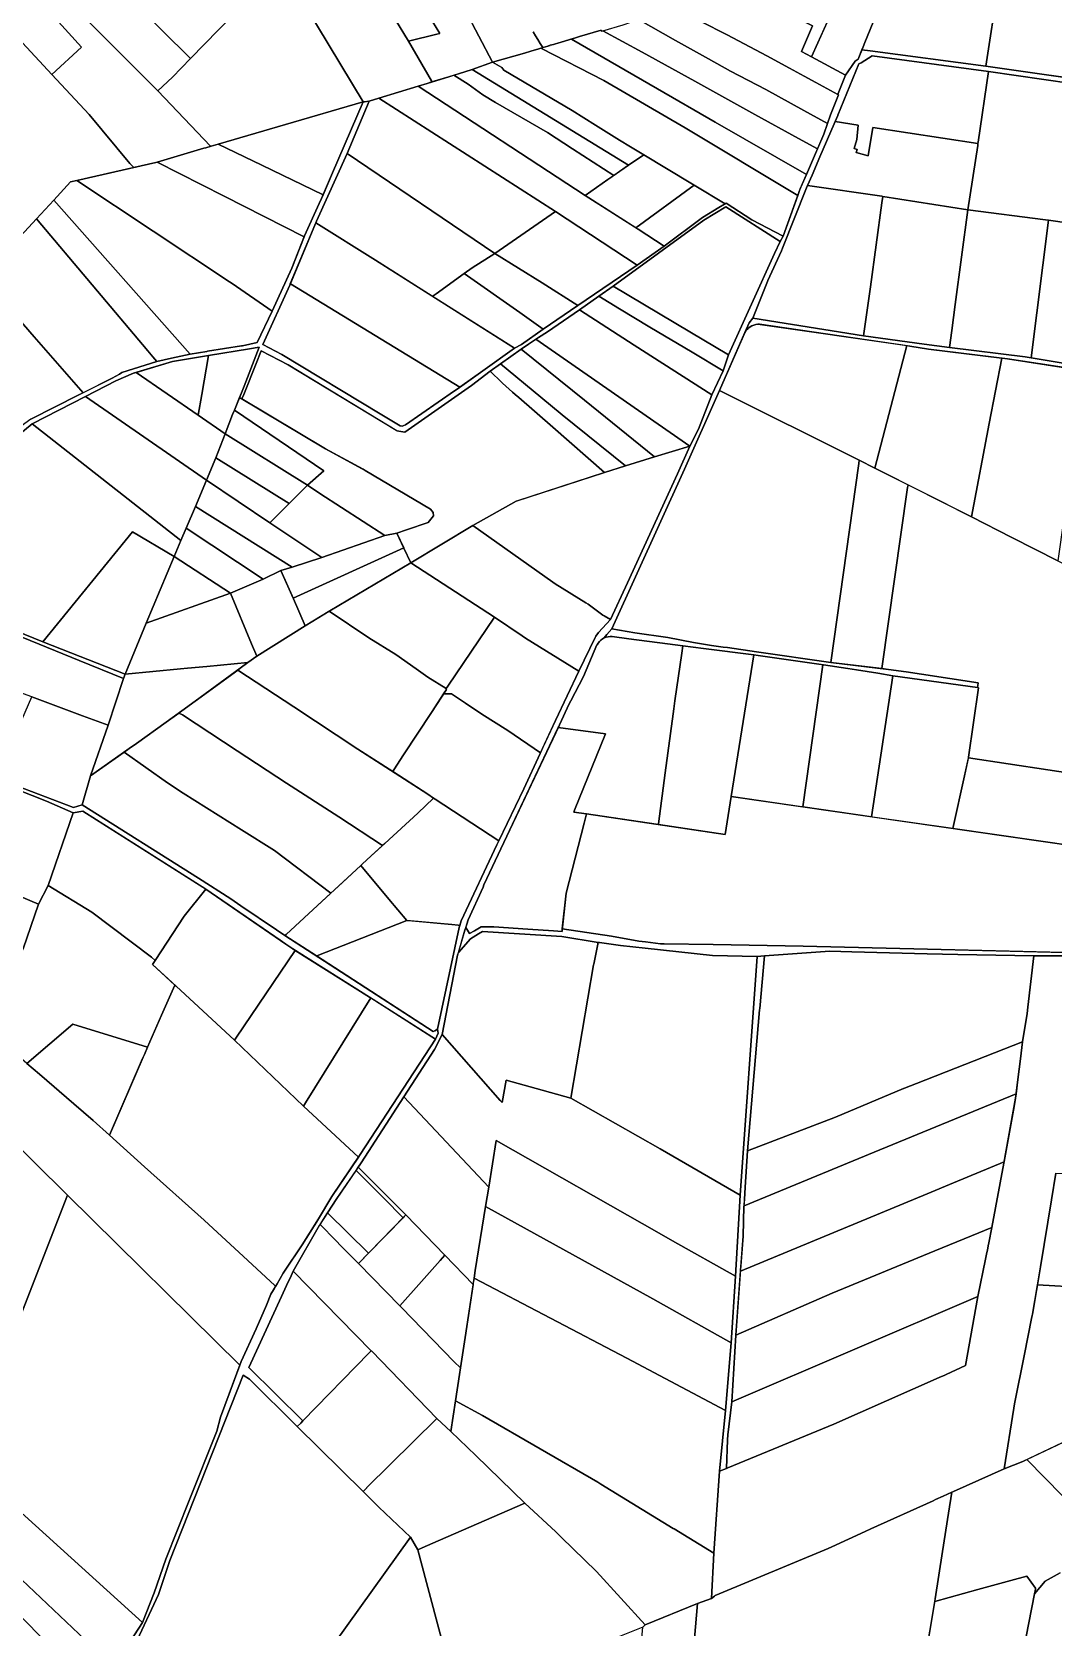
# Model space of a CAD drawing. Header units: metres. Extents: x 3 to 1005126, y 39 to 4383651.
# Drawn here: x 494632 to 495421, y 4368574 to 4369805 of the extents above; entities that cross this region are included whole.
import ezdxf

# ---------------------------------------------------------------- set-up
doc = ezdxf.new("R2010")
doc.units = ezdxf.units.M
doc.header["$MEASUREMENT"] = 0
doc.layers.add('TM_Llucmajor', color=7, linetype='Continuous')

msp = doc.modelspace()

# ---------------------------------------------------------------- linework, layer by layer
at = {"layer": 'TM_Llucmajor', "linetype": 'Continuous', "flags": 128}
for points in [[(495272.6, 4369870.6), (495279.4, 4369885.8), (495336.7, 4369958), (495341.1, 4369963.6), (495342.7, 4369965.6), (495342.8, 4369963.1), (495343.3, 4369952.7), (495344.2, 4369933.5), (495346.3, 4369908.1), (495348.3, 4369882), (495350.6, 4369860.3), (495350.8, 4369858.9), (495302.2, 4369862.3), (495275.6, 4369796.7), (495274.2, 4369793.2), (495270.3, 4369783.7), (495268.2, 4369782.2), (495260.6, 4369771.4), (495234.4, 4369785.6), (495272.6, 4369870.6)], [(494913.7, 4369859), (494924.2, 4369841.7), (494938.9, 4369817.4), (494947.3, 4369803.7), (494944.9, 4369803.1), (494923, 4369797.6), (494903.1, 4369830.9), (494878.8, 4369871.2), (494864.4, 4369896.3), (494881.5, 4369912.8), (494884.8, 4369904.8), (494913.7, 4369859)], [(494707.9, 4369703.4), (494676.5, 4369741), (494647.7, 4369771.9), (494670.5, 4369793.1), (494589.8, 4369882), (494598.1, 4369894.9), (494666.7, 4369822.2), (494729.6, 4369759.3), (494770.2, 4369716.7), (494770.6, 4369716.6), (494766.6, 4369715.4), (494765.1, 4369715), (494729, 4369704.4), (494728, 4369704), (494710.9, 4369700.2), (494707.9, 4369703.4)], [(494689.8, 4369853.7), (494688.1, 4369855.5), (494689.2, 4369857.2), (494712.2, 4369891.8), (494712.6, 4369892.7), (494713.8, 4369891.5), (494730.1, 4369875.4), (494746, 4369859.2), (494756.7, 4369848.7), (494773.1, 4369832.4), (494778.7, 4369826.3), (494779.6, 4369825.5), (494787.2, 4369817.4), (494754.7, 4369784.3), (494687.7, 4369850.6), (494689.8, 4369853.7)], [(494862.9, 4369894.9), (494864.4, 4369896.3), (494878.8, 4369871.2), (494903.1, 4369830.9), (494923, 4369797.6), (494940.8, 4369767.1), (494941.1, 4369766.2), (494937.5, 4369765.1), (494930.6, 4369763), (494900.3, 4369753.6), (494892.8, 4369751.4), (494892.5, 4369751.3), (494889, 4369751), (494888, 4369750.9), (494825.9, 4369854.2), (494862.9, 4369894.9)], [(494580.9, 4369872.3), (494583, 4369870.9), (494589.8, 4369882), (494670.5, 4369793.1), (494647.7, 4369771.9), (494625, 4369796.3), (494624.1, 4369797.3), (494581.1, 4369843.3), (494577.9, 4369846.8), (494577.6, 4369847.1), (494571.5, 4369853.5), (494575.9, 4369861.9), (494577.9, 4369866.2), (494578, 4369866.3), (494580.9, 4369872.3)], [(494571.5, 4369853.5), (494577.6, 4369847.1), (494577.9, 4369846.8), (494581.1, 4369843.3), (494624.1, 4369797.3), (494625, 4369796.3), (494647.7, 4369771.9), (494676.5, 4369741), (494707.9, 4369703.4), (494710.9, 4369700.2), (494666.9, 4369690.2), (494662.1, 4369689.1), (494649.1, 4369675.1), (494635.7, 4369660.6), (494623.4, 4369647.3), (494571.4, 4369705), (494569.1, 4369707.5), (494555.5, 4369722.1), (494523.1, 4369755.6), (494522.9, 4369755.9), (494524.2, 4369758.6), (494567.6, 4369846.7), (494571.5, 4369853.5)], [(494740.9, 4369769.9), (494754.7, 4369784.3), (494787.2, 4369817.4), (494787.4, 4369817.2), (494789.1, 4369819), (494825.9, 4369854.2), (494888, 4369750.9), (494828, 4369733.5), (494776, 4369718.2), (494770.6, 4369716.6), (494770.2, 4369716.7), (494729.6, 4369759.3), (494740.9, 4369769.9)], [(495267.6, 4369860), (495267.8, 4369860), (495234.4, 4369785.6), (495226.6, 4369789.8), (495235.1, 4369809.4), (495179.2, 4369837.5), (495180.6, 4369838), (495190.1, 4369841.5), (495190, 4369841.6), (495217.3, 4369850.5), (495247.4, 4369859.6), (495247.7, 4369859.6), (495252.2, 4369859.7), (495267.6, 4369860)], [(495279.6, 4369790.3), (495273.3, 4369791.1), (495274.2, 4369793.2), (495275.6, 4369796.7), (495302.2, 4369862.3), (495362.1, 4369858.1), (495380.5, 4369857.2), (495380.5, 4369856.8), (495378.5, 4369840.5), (495369, 4369778.5), (495279.6, 4369790.3)], [(495429, 4369769.9), (495415.9, 4369771.8), (495369, 4369778.5), (495378.5, 4369840.5), (495380.5, 4369857.2), (495381.1, 4369857.1), (495438.3, 4369854.1), (495437.2, 4369826.3), (495434.3, 4369806.4), (495434.2, 4369806), (495432.3, 4369793.3), (495430.3, 4369779.4), (495429, 4369769.9)], [(494740.9, 4369769.9), (494729.6, 4369759.3), (494666.7, 4369822.2), (494687.7, 4369850.6), (494754.7, 4369784.3), (494740.9, 4369769.9)], [(495130.4, 4369824), (495153.7, 4369829.7), (495167.3, 4369833.9), (495179.2, 4369837.5), (495235.1, 4369809.4), (495226.6, 4369789.8), (495234.4, 4369785.6), (495260.6, 4369771.4), (495254.9, 4369757.2), (495254.7, 4369756.5), (495199.8, 4369786.3), (495169.3, 4369802.5), (495128.5, 4369823.1), (495130.4, 4369824)], [(495199.8, 4369786.3), (495255.2, 4369756.2), (495249, 4369740.9), (495246.6, 4369734.1), (495228.5, 4369744.1), (495199.1, 4369760.3), (495171.9, 4369774.6), (495154.9, 4369784.1), (495129.4, 4369798.3), (495100.8, 4369814.3), (495109.6, 4369817.2), (495121.6, 4369820.1), (495128.5, 4369823.1), (495169.3, 4369802.5), (495199.8, 4369786.3)], [(495230.5, 4369694.9), (495230.4, 4369694.7), (495160, 4369735.2), (495115.5, 4369760.8), (495048.9, 4369799.2), (495055.1, 4369801.3), (495072, 4369806.2), (495071.9, 4369805.3), (495073.2, 4369805.7), (495103.5, 4369789.1), (495144.2, 4369766.8), (495190.6, 4369741.2), (495224.4, 4369722.6), (495238.9, 4369714.6), (495232.9, 4369700.2), (495230.5, 4369694.9)], [(495088.9, 4369810.4), (495100.8, 4369814.3), (495129.4, 4369798.3), (495154.9, 4369784.1), (495171.9, 4369774.6), (495199.1, 4369760.3), (495228.5, 4369744.1), (495246.6, 4369734.1), (495243.8, 4369725.9), (495238.9, 4369714.6), (495224.4, 4369722.6), (495190.6, 4369741.2), (495144.2, 4369766.8), (495103.5, 4369789.1), (495073.2, 4369805.7), (495088.9, 4369810.4)], [(495223.7, 4369678.5), (495212.5, 4369647.2), (495188.3, 4369659.9), (495168.5, 4369672.6), (495167.7, 4369672.1), (495143.7, 4369686.6), (495141.1, 4369688.2), (495104.9, 4369710.1), (495094.5, 4369716.1), (495086, 4369721.4), (495067.5, 4369732.9), (495049.4, 4369744.2), (494996.8, 4369775.2), (494995.2, 4369777.4), (494988.1, 4369781.6), (495012.7, 4369788.5), (495017.5, 4369789.9), (495023.8, 4369791.8), (495024.6, 4369792.1), (495025.4, 4369792.3), (495025.8, 4369792.1), (495073.9, 4369767.3), (495136.9, 4369730.8), (495223.7, 4369678.5)], [(495048.9, 4369799.2), (495115.5, 4369760.8), (495160, 4369735.2), (495230.4, 4369694.7), (495226.1, 4369685), (495225.5, 4369683.7), (495225.4, 4369683.2), (495223.7, 4369678.5), (495136.9, 4369730.8), (495073.9, 4369767.3), (495025.8, 4369792.1), (495025.4, 4369792.3), (495026.1, 4369792.5), (495026.9, 4369792.8), (495028.9, 4369793.4), (495030.7, 4369793.9), (495032.4, 4369794.4), (495032.6, 4369794.5), (495035.2, 4369795.2), (495036.6, 4369795.7), (495038.5, 4369796.2), (495041, 4369797), (495043.5, 4369797.7), (495047.8, 4369799), (495052.1, 4369800.3), (495048.9, 4369799.2)], [(495104.9, 4369710.1), (495093.1, 4369701.9), (494972.2, 4369775.8), (494988.1, 4369781.6), (494995.2, 4369777.4), (494996.8, 4369775.2), (495049.4, 4369744.2), (495067.5, 4369732.9), (495086, 4369721.4), (495094.5, 4369716.1), (495104.9, 4369710.1)], [(495281.6, 4369731.1), (495278, 4369709.1), (495268.8, 4369711.7), (495269.5, 4369714.1), (495267.3, 4369714.8), (495269.4, 4369721.9), (495270.5, 4369732.8), (495252.7, 4369735.7), (495254.7, 4369740.3), (495254.8, 4369740.6), (495271, 4369780.1), (495272.6, 4369781), (495281.1, 4369786.4), (495371, 4369774.3), (495363.1, 4369719.7), (495362.9, 4369718.8), (495281.6, 4369731.1)], [(494954.2, 4369770.2), (494958.1, 4369771.4), (494969.1, 4369764.4), (494980.4, 4369756.3), (494990.2, 4369750.3), (495030.5, 4369727.1), (495049.9, 4369714.5), (495081.6, 4369694), (495077.1, 4369690.9), (495059.6, 4369678.7), (494930.6, 4369763), (494937.5, 4369765.1), (494954.2, 4369770.2)], [(495081.6, 4369694), (495049.9, 4369714.5), (495030.5, 4369727.1), (494990.2, 4369750.3), (494980.4, 4369756.3), (494969.1, 4369764.4), (494958.1, 4369771.4), (494961.8, 4369772.6), (494972.2, 4369775.8), (495093.1, 4369701.9), (495081.6, 4369694)], [(495477.9, 4369758.9), (495479.3, 4369758.6), (495464.9, 4369652.6), (495463.4, 4369652.8), (495417.5, 4369659.5), (495415.1, 4369659.8), (495355.2, 4369667.4), (495362.7, 4369717.3), (495363.1, 4369719.7), (495371, 4369774.3), (495477.9, 4369758.9)], [(495036.7, 4369666.3), (494900.3, 4369753.6), (494930.6, 4369763), (495059.6, 4369678.7), (495100.4, 4369652.5), (495120.5, 4369639.6), (495099.8, 4369624.7), (495036.7, 4369666.3)], [(494809.9, 4369701.9), (494776, 4369718.2), (494828, 4369733.5), (494888, 4369750.9), (494864.5, 4369696.1), (494857.2, 4369679.2), (494809.9, 4369701.9)], [(494989.9, 4369633.8), (494875.8, 4369711.1), (494892.8, 4369751.4), (494900.3, 4369753.6), (495036.7, 4369666.3), (494989.9, 4369633.8)], [(495362.9, 4369718.8), (495362.7, 4369717.3), (495355.2, 4369667.4), (495289.5, 4369677.8), (495288.6, 4369678), (495231.3, 4369686.3), (495234.8, 4369694.3), (495240.9, 4369708.4), (495251.9, 4369733.8), (495252.7, 4369735.7), (495270.5, 4369732.8), (495269.4, 4369721.9), (495267.3, 4369714.8), (495269.5, 4369714.1), (495268.8, 4369711.7), (495278, 4369709.1), (495281.6, 4369731.1), (495362.9, 4369718.8)], [(494842.9, 4369647.5), (494842.6, 4369646.7), (494780.7, 4369678.1), (494729, 4369704.4), (494765.1, 4369715), (494766.6, 4369715.4), (494770.6, 4369716.6), (494776, 4369718.2), (494809.9, 4369701.9), (494857.2, 4369679.2), (494856, 4369676.2), (494854.2, 4369672.4), (494842.9, 4369647.5)], [(494897.5, 4369628.6), (494851.6, 4369657.6), (494852.1, 4369658.8), (494875.8, 4369711.1), (494989.9, 4369633.8), (494972.2, 4369622.8), (494966.1, 4369618.5), (494944.4, 4369602.8), (494942.1, 4369601.2), (494941.5, 4369600.8), (494897.5, 4369628.6)], [(495143.7, 4369686.6), (495098.6, 4369653.6), (495059.6, 4369678.7), (495077.1, 4369690.9), (495093.1, 4369701.9), (495104.9, 4369710.1), (495141.1, 4369688.2), (495143.7, 4369686.6)], [(494728, 4369704), (494729, 4369704.4), (494780.7, 4369678.1), (494842.6, 4369646.7), (494832.9, 4369622.5), (494817.7, 4369589.4), (494786.8, 4369610.8), (494784.9, 4369612), (494666.9, 4369690.2), (494728, 4369704)], [(494666.9, 4369690.2), (494784.9, 4369612), (494786.8, 4369610.8), (494817.7, 4369589.4), (494806.2, 4369565.2), (494794.9, 4369562.6), (494794.2, 4369562.5), (494767.9, 4369558.4), (494767.4, 4369558.3), (494754.6, 4369556.1), (494649.1, 4369675.1), (494662.1, 4369689.1), (494666.9, 4369690.2)], [(495167.7, 4369672.1), (495162.8, 4369669.2), (495150.3, 4369661.7), (495120.5, 4369639.6), (495100.4, 4369652.5), (495098.6, 4369653.6), (495143.7, 4369686.6), (495167.7, 4369672.1)], [(495274.6, 4369570.2), (495189, 4369584), (495200.4, 4369612.3), (495200.7, 4369613.1), (495211.1, 4369636), (495211.9, 4369638), (495230.5, 4369684.4), (495231.3, 4369686.3), (495288.6, 4369678), (495289.5, 4369677.8), (495288.8, 4369673), (495279.8, 4369608), (495274.6, 4369570.2)], [(494721.7, 4369558.7), (494635.7, 4369660.6), (494649.1, 4369675.1), (494754.6, 4369556.1), (494740, 4369553), (494728.7, 4369550.5), (494725.6, 4369554.2), (494721.7, 4369558.7)], [(495140.4, 4369573.4), (495081.2, 4369608.5), (495151.2, 4369659.6), (495168.1, 4369669.9), (495210.1, 4369643.2), (495205.8, 4369633.8), (495170.3, 4369555.5), (495140.4, 4369573.4)], [(495321.5, 4369563.9), (495274.6, 4369570.2), (495279.8, 4369608), (495288.8, 4369673), (495289.5, 4369677.8), (495355.2, 4369667.4), (495345.4, 4369594.5), (495342.8, 4369574.4), (495341, 4369561.3), (495321.5, 4369563.9)], [(494616.8, 4369643.3), (494623.4, 4369647.3), (494635.7, 4369660.6), (494721.7, 4369558.7), (494725.6, 4369554.2), (494728.7, 4369550.5), (494701.8, 4369541.9), (494699.9, 4369540.8), (494694.3, 4369537.6), (494671.9, 4369526.4), (494633.9, 4369569.6), (494625.7, 4369579), (494584.6, 4369625.8), (494587.3, 4369627.1), (494610.7, 4369639.1), (494616.8, 4369643.3)], [(494980.6, 4369543.4), (494962.7, 4369530.7), (494831.9, 4369610.4), (494831.8, 4369610.4), (494849.4, 4369652.6), (494851.3, 4369657), (494851.6, 4369657.6), (494897.5, 4369628.6), (495005, 4369560.8), (494980.6, 4369543.4)], [(495026.3, 4369611.1), (494989.9, 4369633.8), (495036.7, 4369666.3), (495099.8, 4369624.7), (495053.9, 4369593.8), (495026.3, 4369611.1)], [(495399.5, 4369554.1), (495341, 4369561.3), (495342.8, 4369574.4), (495345.4, 4369594.5), (495355.2, 4369667.4), (495415.1, 4369659.8), (495417.5, 4369659.5), (495404.1, 4369553.4), (495399.5, 4369554.1)], [(495498.4, 4369540), (495485, 4369540.6), (495453.5, 4369545.2), (495404.1, 4369553.4), (495417.5, 4369659.5), (495463.4, 4369652.8), (495508.7, 4369645.9), (495509.4, 4369645.8), (495508.1, 4369633.9), (495506.5, 4369618.5), (495505.5, 4369608.6), (495505.1, 4369605), (495498.4, 4369540)], [(494972.2, 4369622.8), (494989.9, 4369633.8), (495026.3, 4369611.1), (495053.9, 4369593.8), (495027.1, 4369575.4), (495009, 4369588.2), (494966.1, 4369618.5), (494972.2, 4369622.8)], [(494620.1, 4369499), (494536.7, 4369597.1), (494534.8, 4369599.2), (494533.4, 4369600.9), (494537.5, 4369602.9), (494584.6, 4369625.8), (494625.7, 4369579), (494633.9, 4369569.6), (494671.9, 4369526.4), (494668.5, 4369524.8), (494631.5, 4369506), (494623.9, 4369500.5), (494620.1, 4369499)], [(494831.4, 4369609.4), (494831.8, 4369610.4), (494831.9, 4369610.4), (494962.7, 4369530.7), (494960.6, 4369529.1), (494958.7, 4369527.8), (494920.7, 4369501.5), (494918.1, 4369500.7), (494916.7, 4369500.8), (494901.2, 4369510.2), (494825.4, 4369555.8), (494810.5, 4369563.6), (494831.4, 4369609.4)], [(495005, 4369560.8), (494941.5, 4369600.8), (494942.1, 4369601.2), (494944.4, 4369602.8), (494966.1, 4369618.5), (495009, 4369588.2), (495027.1, 4369575.4), (495010.4, 4369563.5), (495005, 4369560.8)], [(495086, 4369591.1), (495070.1, 4369600.9), (495081.2, 4369608.5), (495140.4, 4369573.4), (495170.3, 4369555.5), (495166.1, 4369543.3), (495142.1, 4369557.6), (495109.5, 4369577.1), (495086, 4369591.1)], [(495097.3, 4369563.1), (495055.3, 4369590.4), (495070.1, 4369600.9), (495086, 4369591.1), (495109.5, 4369577.1), (495142.1, 4369557.6), (495166.1, 4369543.3), (495157.3, 4369524.8), (495097.3, 4369563.1)], [(495023.6, 4369568.9), (495030.4, 4369573.3), (495055.3, 4369590.4), (495097.3, 4369563.1), (495157.3, 4369524.8), (495147.1, 4369498.2), (495140.5, 4369485.1), (495021.5, 4369567.6), (495023.6, 4369568.9)], [(495194.7, 4369579.1), (495308.1, 4369562.7), (495283.4, 4369468.2), (495271.1, 4369474.3), (495163.2, 4369528), (495182.9, 4369572.8), (495183.7, 4369574.1), (495184.6, 4369575.3), (495185.8, 4369576.4), (495185.9, 4369576.5), (495187, 4369577.3), (495188.3, 4369578.1), (495189.8, 4369578.6), (495191.3, 4369579), (495192.8, 4369579.2), (495194.3, 4369579.2), (495194.7, 4369579.1)], [(494781.4, 4369494.6), (494760.7, 4369509.1), (494763.6, 4369525), (494768.7, 4369555), (494800.3, 4369560.3), (494807.9, 4369561.5), (494796.1, 4369531.4), (494794.1, 4369526.2), (494788.8, 4369513), (494787.3, 4369509.5), (494781.4, 4369494.6)], [(494913.5, 4369497.4), (494914.2, 4369497), (494920.4, 4369495.9), (494971.7, 4369532), (494986.1, 4369542.9), (494995.1, 4369534.4), (494995.8, 4369533.8), (495003.4, 4369526.9), (495005.6, 4369525), (495008.2, 4369522.7), (495034.6, 4369499.7), (495074.6, 4369464.8), (495006.4, 4369442.7), (495006.2, 4369442.6), (494972.7, 4369423.9), (494924.9, 4369395.2), (494919.6, 4369406.4), (494914.1, 4369418.1), (494921.6, 4369420.5), (494938.2, 4369426.2), (494942.3, 4369431.3), (494942.1, 4369434), (494940, 4369436.4), (494889.6, 4369466.4), (494888.1, 4369467.3), (494858.9, 4369483.2), (494794.4, 4369521.7), (494795.9, 4369525), (494805.4, 4369549), (494809.2, 4369558.6), (494830.3, 4369547.9), (494913.5, 4369497.4)], [(495113, 4369477), (495090.7, 4369469.9), (495041.9, 4369509.4), (495025.2, 4369522.9), (494994.2, 4369548.6), (495010, 4369560.1), (495059, 4369520.6), (495113, 4369477)], [(495140.5, 4369485.1), (495113, 4369477), (495059, 4369520.6), (495010, 4369560.1), (495021.5, 4369567.6), (495140.5, 4369485.1)], [(495357.9, 4369430.5), (495283.4, 4369468.2), (495308.1, 4369562.7), (495310.3, 4369562.3), (495324.7, 4369560), (495381.4, 4369553.1), (495371.7, 4369502.6), (495357.9, 4369430.5)], [(494760.7, 4369509.1), (494712.7, 4369542), (494740.8, 4369550.5), (494768.7, 4369555), (494763.6, 4369525), (494760.7, 4369509.1)], [(494995.1, 4369534.4), (494986.1, 4369542.9), (494994.2, 4369548.6), (495025.2, 4369522.9), (495041.9, 4369509.4), (495090.7, 4369469.9), (495074.6, 4369464.8), (495034.6, 4369499.7), (495008.2, 4369522.7), (495005.6, 4369525), (495003.4, 4369526.9), (494995.8, 4369533.8), (494995.1, 4369534.4)], [(495389.1, 4369414.7), (495357.9, 4369430.5), (495371.7, 4369502.6), (495381.4, 4369553.1), (495383.8, 4369552.8), (495385.7, 4369552.5), (495445.5, 4369543.4), (495433.9, 4369461.9), (495424.6, 4369396.7), (495389.1, 4369414.7)], [(494710.7, 4369541.4), (494712.7, 4369542), (494760.7, 4369509.1), (494781.4, 4369494.6), (494774.2, 4369476.2), (494767.2, 4369458.9), (494673.6, 4369523.4), (494697, 4369535.6), (494710.7, 4369541.4)], [(494747.3, 4369412.4), (494632.4, 4369502.5), (494673.6, 4369523.4), (494767.2, 4369458.9), (494758.6, 4369438.6), (494751.4, 4369421.9), (494747.3, 4369412.4)], [(494938.2, 4369426.2), (494921.6, 4369420.5), (494914.1, 4369418.1), (494904.8, 4369416.3), (494854.7, 4369448.7), (494845, 4369455), (494857.7, 4369466.2), (494788.8, 4369513), (494792.7, 4369522.7), (494858.9, 4369483.2), (494889.6, 4369466.4), (494940, 4369436.4), (494942.1, 4369434), (494942.3, 4369431.3), (494938.2, 4369426.2)], [(495162.2, 4369525.7), (495163.2, 4369528), (495271.1, 4369474.3), (495270.8, 4369471.8), (495249.3, 4369318.3), (495191.8, 4369326.5), (495169.4, 4369329.7), (495166.2, 4369330.1), (495157.1, 4369331.3), (495143.3, 4369333.5), (495123.5, 4369337.6), (495098, 4369341.2), (495080.2, 4369344.3), (495136.4, 4369467.5), (495162.2, 4369525.7)], [(494845, 4369455), (494781.4, 4369494.6), (494787.3, 4369509.5), (494788.8, 4369513), (494857.7, 4369466.2), (494845, 4369455)], [(494632.4, 4369502.5), (494747.3, 4369412.4), (494742, 4369400.1), (494709.9, 4369419.1), (494640.7, 4369334.1), (494584.8, 4369356.8), (494511.5, 4369386.1), (494511.7, 4369386.5), (494523.6, 4369401.2), (494541.2, 4369419.2), (494566.3, 4369444.4), (494601.4, 4369477), (494632.4, 4369502.5)], [(494781.4, 4369494.6), (494845, 4369455), (494830.9, 4369440.9), (494774.2, 4369476.2), (494781.4, 4369494.6)], [(495140.5, 4369485.1), (495130.8, 4369463.8), (495092.2, 4369379.7), (495079.2, 4369351.3), (495074.3, 4369354.1), (495073.1, 4369354.8), (495070.2, 4369357), (495062, 4369363.2), (495060.1, 4369364.3), (495036.5, 4369379), (495034.7, 4369380.2), (494972.7, 4369423.9), (495006.2, 4369442.6), (495074.6, 4369464.8), (495090.7, 4369469.9), (495113, 4369477), (495140.5, 4369485.1)], [(494816.1, 4369426.1), (494767.2, 4369458.9), (494774.2, 4369476.2), (494830.9, 4369440.9), (494816.1, 4369426.1)], [(495249.3, 4369318.3), (495270.8, 4369471.8), (495271.1, 4369474.3), (495283.4, 4369468.2), (495308.9, 4369455.3), (495308.6, 4369453.2), (495288.6, 4369313.5), (495249.3, 4369318.3)], [(494833.2, 4369391.7), (494758.6, 4369438.6), (494767.2, 4369458.9), (494816.1, 4369426.1), (494856.2, 4369399.1), (494833.2, 4369391.7)], [(494856.2, 4369399.1), (494816.1, 4369426.1), (494830.9, 4369440.9), (494845, 4369455), (494854.7, 4369448.7), (494904.8, 4369416.3), (494856.2, 4369399.1)], [(495448.7, 4369239), (495447.6, 4369230.8), (495355.5, 4369244.6), (495355.6, 4369245.1), (495363.4, 4369298.7), (495362.6, 4369298.8), (495362.9, 4369300.4), (495363.1, 4369302.5), (495319.3, 4369309.1), (495307.5, 4369310.9), (495293.8, 4369312.9), (495288.6, 4369313.5), (495308.6, 4369453.2), (495308.9, 4369455.3), (495312.1, 4369453.7), (495357.9, 4369430.5), (495389.1, 4369414.7), (495424.6, 4369396.7), (495446.9, 4369385.5), (495482, 4369367.7), (495481.8, 4369362.6), (495469.1, 4369352.9), (495458, 4369284.5), (495448.7, 4369239)], [(494810.9, 4369382.4), (494751.4, 4369421.9), (494758.6, 4369438.6), (494833.2, 4369391.7), (494824.5, 4369389.2), (494810.9, 4369382.4)], [(494989.6, 4369353.3), (494924.9, 4369395.2), (494972.7, 4369423.9), (495034.7, 4369380.2), (495036.5, 4369379), (495060.1, 4369364.3), (495062, 4369363.2), (495070.2, 4369357), (495073.1, 4369354.8), (495074.3, 4369354.1), (495079.2, 4369351.3), (495069.8, 4369341.4), (495067.9, 4369338.5), (495067.3, 4369337.6), (495054.6, 4369311.5), (495013.5, 4369337), (495010.9, 4369338.8), (494989.6, 4369353.3)], [(494704.2, 4369309.1), (494640.7, 4369334.1), (494709.9, 4369419.1), (494742, 4369400.1), (494720.6, 4369348.5), (494704.2, 4369309.1)], [(494785.7, 4369371.7), (494742, 4369400.1), (494747.3, 4369412.4), (494751.4, 4369421.9), (494810.9, 4369382.4), (494785.7, 4369371.7)], [(494834.1, 4369367.9), (494824.5, 4369389.2), (494833.2, 4369391.7), (494856.2, 4369399.1), (494904.8, 4369416.3), (494914.1, 4369418.1), (494919.4, 4369406.8), (494834.1, 4369367.9)], [(494720.6, 4369348.5), (494742, 4369400.1), (494785.7, 4369371.7), (494720.6, 4369348.5)], [(494919.6, 4369406.4), (494924.9, 4369395.2), (494862.3, 4369358.1), (494843.2, 4369346.4), (494834.3, 4369367.4), (494834.1, 4369367.9), (494919.4, 4369406.8), (494919.6, 4369406.4)], [(494801.9, 4369332.5), (494785.7, 4369371.7), (494810.9, 4369382.4), (494824.5, 4369389.2), (494834.3, 4369367.4), (494843.2, 4369346.4), (494805.9, 4369323), (494801.9, 4369332.5)], [(494862.3, 4369358.1), (494924.9, 4369395.2), (494989.6, 4369353.3), (494953.4, 4369300), (494952.2, 4369298.2), (494938.1, 4369306.8), (494929, 4369313.2), (494913.4, 4369324.3), (494892.5, 4369337.1), (494861.8, 4369357.8), (494862.3, 4369358.1)], [(494582.2, 4369309.8), (494581.7, 4369308.8), (494580.7, 4369309.2), (494580.8, 4369309.3), (494589.6, 4369326.2), (494590, 4369327), (494495.7, 4369364.2), (494509.2, 4369383.8), (494574.5, 4369358), (494668.8, 4369319.7), (494702.9, 4369305.8), (494691.2, 4369269.8), (494671.4, 4369277.1), (494632.1, 4369291.6), (494582.2, 4369309.8)], [(494704.2, 4369309.1), (494720.6, 4369348.5), (494785.7, 4369371.7), (494801.9, 4369332.5), (494805.9, 4369323), (494799, 4369318.2), (494767.4, 4369315.2), (494752.4, 4369313.8), (494747.1, 4369313.3), (494704.2, 4369309.1)], [(494793.1, 4369313.7), (494799, 4369318.2), (494805.9, 4369323), (494843.2, 4369346.4), (494861.8, 4369357.8), (494892.5, 4369337.1), (494913.4, 4369324.3), (494929, 4369313.2), (494938.1, 4369306.8), (494952.2, 4369298.2), (494952.2, 4369297.4), (494952.4, 4369297.3), (494940.8, 4369279.7), (494919.2, 4369246.9), (494911.7, 4369235.3), (494910.9, 4369234), (494884.1, 4369251.3), (494834.6, 4369283.9), (494791.4, 4369312.4), (494793.1, 4369313.7)], [(494952.4, 4369297.3), (494952.2, 4369297.4), (494952.2, 4369298.2), (494953.4, 4369300), (494989.6, 4369353.3), (495010.9, 4369338.8), (495013.5, 4369337), (495054.6, 4369311.5), (495036.7, 4369273.4), (495026.9, 4369252.5), (495025, 4369248.5), (494999.7, 4369265.8), (494979.8, 4369278.4), (494967.1, 4369286.9), (494956.3, 4369294.1), (494950.2, 4369294.1), (494952.4, 4369297.3)], [(495135, 4369331), (495134.2, 4369325.4), (495128.9, 4369288.6), (495128, 4369282.4), (495127.5, 4369278.7), (495121.4, 4369233), (495116.1, 4369193.8), (495116.1, 4369193.1), (495060.5, 4369201.4), (495050.8, 4369202.8), (495051.4, 4369204.3), (495075.2, 4369263.1), (495038.7, 4369268), (495039.1, 4369268.8), (495039.7, 4369270.1), (495047.3, 4369286.3), (495048.5, 4369288.5), (495058.3, 4369307.4), (495068.6, 4369331.8), (495068.7, 4369331.9), (495069.5, 4369333.2), (495070.5, 4369334.4), (495071.7, 4369335.5), (495073, 4369336.4), (495074.3, 4369337.1), (495075.7, 4369337.7), (495075.8, 4369337.7), (495077.3, 4369338.1), (495078.9, 4369338.2), (495080.5, 4369338.2), (495093.4, 4369336.5), (495123.2, 4369332.6), (495135, 4369331)], [(495189.7, 4369324.1), (495151, 4369328.9), (495135, 4369331), (495123.2, 4369332.6), (495093.4, 4369336.5), (495080.5, 4369338.2), (495078.9, 4369338.2), (495077.3, 4369338.1), (495075.8, 4369337.7), (495075.7, 4369337.7), (495074.3, 4369337.1), (495076.4, 4369339.7), (495080.2, 4369344.3), (495098, 4369341.2), (495123.5, 4369337.6), (495143.3, 4369333.5), (495157.1, 4369331.3), (495166.2, 4369330.1), (495169.4, 4369329.7), (495191.8, 4369326.5), (495249.3, 4369318.3), (495293.8, 4369312.9), (495307.5, 4369310.9), (495319.3, 4369309.1), (495363.1, 4369302.5), (495362.9, 4369300.4), (495362.6, 4369298.8), (495297.1, 4369307.9), (495285.5, 4369310), (495269, 4369312.5), (495262.4, 4369313.5), (495243.7, 4369316.3), (495193.1, 4369323.6), (495189.7, 4369324.1)], [(495189.7, 4369324.1), (495172.3, 4369214.7), (495167.6, 4369185.5), (495116.1, 4369193.1), (495116.1, 4369193.8), (495121.4, 4369233), (495127.5, 4369278.7), (495128, 4369282.4), (495128.9, 4369288.6), (495134.2, 4369325.4), (495135, 4369331), (495151, 4369328.9), (495189.7, 4369324.1)], [(495189.7, 4369324.1), (495193.1, 4369323.6), (495241.7, 4369316.6), (495243.1, 4369316.4), (495227.7, 4369206.7), (495226.9, 4369206.8), (495172.3, 4369214.7), (495189.7, 4369324.1)], [(494677.5, 4369230.7), (494691.2, 4369269.8), (494702.9, 4369305.8), (494704.2, 4369309.1), (494747.1, 4369313.3), (494752.4, 4369313.8), (494767.4, 4369315.2), (494799, 4369318.2), (494793.1, 4369313.7), (494758.4, 4369288.3), (494748, 4369280.8), (494735.9, 4369272.1), (494713, 4369255.7), (494707.3, 4369251.7), (494677.5, 4369230.7)], [(494748, 4369280.8), (494758.4, 4369288.3), (494791.4, 4369312.4), (494834.6, 4369283.9), (494884.1, 4369251.3), (494938.1, 4369216.6), (494942.4, 4369213.6), (494942.3, 4369213.5), (494930.3, 4369202), (494904.9, 4369178.6), (494903.1, 4369176.9), (494869.2, 4369199.2), (494829, 4369225), (494790.8, 4369250), (494748.5, 4369277.7), (494745.7, 4369279.1), (494748, 4369280.8)], [(495297.1, 4369307.9), (495280.8, 4369199), (495227.7, 4369206.7), (495243.1, 4369316.4), (495243.7, 4369316.3), (495262.4, 4369313.5), (495269, 4369312.5), (495285.5, 4369310), (495297.1, 4369307.9)], [(495362.6, 4369298.8), (495363.4, 4369298.7), (495355.6, 4369245.1), (495352.4, 4369230.6), (495343.4, 4369190), (495281.6, 4369198.9), (495280.8, 4369199), (495297.1, 4369307.9), (495362.6, 4369298.8)], [(494664.5, 4369206.3), (494604.6, 4369228.9), (494632.1, 4369291.6), (494671.4, 4369277.1), (494691.2, 4369269.8), (494677.5, 4369230.7), (494671, 4369208.3), (494664.5, 4369206.3)], [(494911.7, 4369235.3), (494919.2, 4369246.9), (494940.8, 4369279.7), (494950.2, 4369294.1), (494956.3, 4369294.1), (494967.1, 4369286.9), (494979.8, 4369278.4), (494999.7, 4369265.8), (495025, 4369248.5), (495024.8, 4369248), (495012.2, 4369220.8), (494992.8, 4369180.5), (494943.6, 4369212.7), (494942.3, 4369213.5), (494942.4, 4369213.6), (494938.1, 4369216.6), (494910.9, 4369234), (494911.7, 4369235.3)], [(494707.3, 4369251.7), (494713, 4369255.7), (494735.9, 4369272.1), (494745.7, 4369279.1), (494748.5, 4369277.7), (494790.8, 4369250), (494829, 4369225), (494869.2, 4369199.2), (494903.1, 4369176.9), (494894.4, 4369169), (494887.4, 4369162.5), (494886.2, 4369161.4), (494868.7, 4369145.3), (494863.2, 4369140.2), (494819.6, 4369173.1), (494794.2, 4369189.1), (494749.2, 4369217.4), (494736.9, 4369225.2), (494703.6, 4369249), (494707.3, 4369251.7)], [(494968.1, 4369116.2), (494969.2, 4369119.6), (494980.7, 4369144.9), (494981.4, 4369146.5), (494996.8, 4369179.2), (495038.7, 4369268), (495075.2, 4369263.1), (495051.4, 4369204.3), (495050.8, 4369202.8), (495060.5, 4369201.4), (495058.7, 4369194.3), (495044.8, 4369140.1), (495041.7, 4369111.4), (495041.8, 4369110.7), (495035, 4369111.1), (495015.3, 4369112.5), (494989, 4369114.2), (494979.3, 4369114.1), (494974, 4369111.1), (494970.2, 4369109), (494968.7, 4369111.5), (494967.3, 4369113.7), (494968.1, 4369116.2)], [(494637.4, 4369131.8), (494534.3, 4369175.2), (494545.9, 4369218), (494553.6, 4369246.5), (494600.3, 4369228.1), (494610.3, 4369224.2), (494643.4, 4369211.3), (494664.2, 4369202.3), (494644.7, 4369146), (494637.4, 4369131.8)], [(494863.2, 4369140.2), (494842.5, 4369121.1), (494828.6, 4369108.4), (494827.7, 4369107.5), (494821.2, 4369111.8), (494793.6, 4369130.3), (494785.9, 4369135.8), (494761, 4369151.8), (494671, 4369208.3), (494677.5, 4369230.7), (494703.6, 4369249), (494736.9, 4369225.2), (494749.2, 4369217.4), (494794.2, 4369189.1), (494819.6, 4369173.1), (494863.2, 4369140.2)], [(495352.4, 4369230.6), (495355.5, 4369244.6), (495447.6, 4369230.8), (495445.4, 4369214.9), (495440.2, 4369176.8), (495440.1, 4369176.1), (495343.4, 4369190), (495352.4, 4369230.6)], [(494560.2, 4369123.5), (494423.2, 4369183.4), (494433.1, 4369215.4), (494481.3, 4369196.3), (494511, 4369184.5), (494534.3, 4369175.2), (494637.4, 4369131.8), (494625.5, 4369097.1), (494560.2, 4369123.5)], [(494961.4, 4369115.4), (494956.5, 4369115.9), (494921.7, 4369119), (494907.9, 4369135.5), (494886.2, 4369161.4), (494887.4, 4369162.5), (494894.4, 4369169), (494904.9, 4369178.6), (494930.3, 4369202), (494942.3, 4369213.5), (494943.6, 4369212.7), (494992.8, 4369180.5), (494991.4, 4369177.4), (494963.7, 4369118.7), (494962.7, 4369115.3), (494961.4, 4369115.4)], [(495079.8, 4369107), (495041.9, 4369112.7), (495044.8, 4369140.1), (495058.7, 4369194.3), (495060.5, 4369201.4), (495167.6, 4369185.5), (495172.3, 4369214.7), (495440.1, 4369176.1), (495439.7, 4369173.4), (495435.3, 4369141.5), (495431.5, 4369113.6), (495429, 4369095.5), (495428.9, 4369094.5), (495324, 4369097), (495228, 4369099.4), (495158.3, 4369100.5), (495120.6, 4369101.2), (495117.8, 4369101.2), (495106.2, 4369102.6), (495101, 4369103.2), (495079.8, 4369107)], [(494749.9, 4369122.3), (494727.4, 4369088.2), (494724.6, 4369090.8), (494678.5, 4369125.4), (494644.7, 4369146), (494664.2, 4369202.3), (494671.6, 4369203.4), (494764.3, 4369144.9), (494766.7, 4369143.3), (494749.9, 4369122.3)], [(494828.6, 4369108.4), (494842.5, 4369121.1), (494886.2, 4369161.4), (494907.9, 4369135.5), (494921.7, 4369119), (494852.2, 4369091.7), (494852.1, 4369091.7), (494827.7, 4369107.5), (494828.6, 4369108.4)], [(494721.5, 4369021.4), (494663.9, 4369039.1), (494628.4, 4369008.7), (494622.1, 4369014), (494613.3, 4369021.5), (494606.4, 4369027.3), (494599.8, 4369033.2), (494625.5, 4369097.1), (494637.4, 4369131.8), (494644.7, 4369146), (494678.5, 4369125.4), (494724.6, 4369090.8), (494727.4, 4369088.2), (494725.3, 4369085.2), (494742.7, 4369069.1), (494732.3, 4369046), (494721.5, 4369021.4)], [(494727.4, 4369088.2), (494749.9, 4369122.3), (494766.7, 4369143.3), (494828.4, 4369100.9), (494833.7, 4369097.3), (494835.7, 4369096), (494790.3, 4369029), (494788.7, 4369026.7), (494767.9, 4369045.9), (494743.6, 4369068.3), (494725.3, 4369085.2), (494727.4, 4369088.2)], [(494961.4, 4369115.4), (494962.7, 4369115.3), (494962.3, 4369113.7), (494945.4, 4369035.1), (494943.4, 4369034), (494942.2, 4369033.4), (494852.1, 4369091.7), (494852.2, 4369091.7), (494921.7, 4369119), (494922.8, 4369119), (494956.5, 4369115.9), (494961.4, 4369115.4)], [(494980.2, 4369110.7), (495041.5, 4369106.8), (495069.7, 4369102.2), (495069.4, 4369101.3), (495069.3, 4369100.8), (495066.2, 4369085.5), (495066.1, 4369084.9), (495048.4, 4368982.1), (495021.8, 4368989.4), (494998.6, 4368995.9), (494995.4, 4368978.5), (494994, 4368980.1), (494949.1, 4369031.2), (494961, 4369092.3), (494961.6, 4369094.4), (494971.1, 4369105), (494977.3, 4369108.9), (494980.2, 4369110.7)], [(495106, 4369097.7), (495158, 4369092.1), (495192.3, 4369091.2), (495179.3, 4368907.2), (495117.6, 4368943), (495048.4, 4368982.1), (495066.1, 4369084.9), (495066.2, 4369085.5), (495069.3, 4369100.8), (495069.4, 4369101.3), (495069.7, 4369102.2), (495070.6, 4369102), (495086.8, 4369099.7), (495106, 4369097.7)], [(494835.7, 4369096), (494892.9, 4369059.9), (494893.9, 4369059.3), (494843.6, 4368978.4), (494842, 4368975.7), (494788.7, 4369026.7), (494790.3, 4369029), (494835.7, 4369096)], [(495163.3, 4368694.1), (495168, 4368741), (495172.4, 4368793.1), (495175.6, 4368844.5), (495179.3, 4368907.2), (495192.3, 4369091.2), (495198.1, 4369091.8), (495194.4, 4369051.2), (495194.3, 4369050.2), (495184.9, 4368941.2), (495183.2, 4368913.4), (495182.6, 4368903.8), (495182.2, 4368898.5), (495181.6, 4368875.4), (495179.5, 4368849.5), (495175.8, 4368799.1), (495172.9, 4368747.5), (495169.7, 4368722.2), (495169.5, 4368718.3), (495168.8, 4368696.3), (495163.3, 4368694.1)], [(495184.9, 4368941.2), (495194.3, 4369050.2), (495194.4, 4369051.2), (495198.1, 4369091.8), (495248.4, 4369095.5), (495265.6, 4369095), (495323.8, 4369093.4), (495347.5, 4369092.8), (495406, 4369091.8), (495401.4, 4369052.1), (495400.8, 4369047.4), (495397.4, 4369025.5), (495382.9, 4369019.9), (495315.4, 4368993.4), (495306.3, 4368989.8), (495305.6, 4368989.5), (495305.5, 4368989.5), (495252.8, 4368967.3), (495184.9, 4368941.2)], [(494716.9, 4369010.9), (494718.1, 4369013.7), (494719.1, 4369015.7), (494721.5, 4369021.4), (494732.3, 4369046), (494742.7, 4369069.1), (494743.6, 4369068.3), (494767.9, 4369045.9), (494788.7, 4369026.7), (494842, 4368975.7), (494884.5, 4368936.5), (494863.9, 4368906.1), (494853.7, 4368888.8), (494853.4, 4368888.3), (494840.9, 4368868.9), (494827.9, 4368849.2), (494826.4, 4368847), (494821.8, 4368838.8), (494820.5, 4368836.7), (494820.1, 4368837.1), (494819.9, 4368837.3), (494799, 4368856.6), (494765.2, 4368887.8), (494719.2, 4368929), (494692.1, 4368953.3), (494716.9, 4369010.9)], [(494893.9, 4369059.3), (494943.9, 4369027.5), (494885.8, 4368938.4), (494884.5, 4368936.5), (494842, 4368975.7), (494843.6, 4368978.4), (494893.9, 4369059.3)], [(494721.5, 4369021.4), (494719.1, 4369015.7), (494718.1, 4369013.7), (494692.1, 4368953.3), (494679.6, 4368964.8), (494664.7, 4368977.6), (494638.1, 4369000.6), (494628.4, 4369008.7), (494663.9, 4369039.1), (494721.5, 4369021.4)], [(494985.1, 4368913.2), (494919.4, 4368983.1), (494943.3, 4369019.5), (494949.1, 4369031.2), (494994, 4368980.1), (494995.4, 4368978.5), (494998.6, 4368995.9), (495021.8, 4368989.4), (495048.4, 4368982.1), (495117.6, 4368943), (495179.3, 4368907.2), (495175.6, 4368844.5), (495127, 4368871.8), (495116.7, 4368877.7), (494990.9, 4368949.4), (494985.1, 4368913.2)], [(495182.3, 4368898.8), (495182.6, 4368903.8), (495183.2, 4368913.4), (495184.9, 4368941.2), (495252.8, 4368967.3), (495305.5, 4368989.5), (495305.6, 4368989.5), (495306.3, 4368989.8), (495315.4, 4368993.4), (495382.9, 4369019.9), (495397.4, 4369025.5), (495395.8, 4369012.4), (495393.8, 4368996.3), (495392.4, 4368985.4), (495282.8, 4368940.2), (495182.3, 4368898.8)], [(494659.8, 4368907), (494579.7, 4368702.1), (494505.8, 4368773.9), (494515, 4368801.2), (494534.4, 4368852.5), (494545.6, 4368883.8), (494554.4, 4368908.3), (494556, 4368912.3), (494578.6, 4368972), (494582.2, 4368983.5), (494659.8, 4368907)], [(494951.2, 4368860.8), (494921, 4368891.9), (494884.3, 4368928.8), (494886.6, 4368932.1), (494919.4, 4368983.1), (494985.1, 4368913.2), (494982.7, 4368898.3), (494974.7, 4368849.1), (494973.7, 4368843), (494973.1, 4368839.3), (494973, 4368838.3), (494951.2, 4368860.8)], [(495182.2, 4368898.5), (495182.3, 4368898.8), (495282.8, 4368940.2), (495392.4, 4368985.4), (495392, 4368982), (495391.6, 4368980.1), (495390.8, 4368975.6), (495383.2, 4368933.1), (495383.1, 4368932.8), (495343.9, 4368916.6), (495323.7, 4368908.2), (495179.4, 4368848.5), (495179.5, 4368849.5), (495179.7, 4368851.7), (495181.6, 4368875.4), (495182.2, 4368898.5)], [(495111.7, 4368827.1), (494982.7, 4368898.3), (494985.1, 4368913.2), (494990.9, 4368949.4), (495116.7, 4368877.7), (495127, 4368871.8), (495175.6, 4368844.5), (495172.4, 4368793.1), (495111.7, 4368827.1)], [(495383.1, 4368932.8), (495382.9, 4368931.8), (495373.7, 4368882.2), (495358, 4368875.8), (495329.6, 4368864.1), (495250.3, 4368831.6), (495175.8, 4368799.1), (495179.4, 4368848.5), (495323.7, 4368908.2), (495343.9, 4368916.6), (495383.1, 4368932.8)], [(494892.3, 4368862.4), (494860.6, 4368893.6), (494867.8, 4368904.6), (494882.6, 4368926.2), (494904, 4368904.7), (494918.9, 4368889.7), (494892.3, 4368862.4)], [(494904, 4368904.7), (494882.6, 4368926.2), (494884.3, 4368928.8), (494921, 4368891.9), (494919.8, 4368890.7), (494918.9, 4368889.7), (494904, 4368904.7)], [(495480.6, 4368833.7), (495408.8, 4368837.8), (495411.2, 4368851.9), (495419.6, 4368903.5), (495423, 4368924.1), (495496.7, 4368920.3), (495491.9, 4368891.8), (495482.3, 4368841.5), (495480.6, 4368833.7)], [(494792.9, 4368776), (494778, 4368735.9), (494775, 4368725.1), (494753.7, 4368671.5), (494735.7, 4368626.2), (494726.6, 4368600.2), (494717.6, 4368577.4), (494579.7, 4368702.1), (494659.8, 4368907), (494792.9, 4368776)], [(494867, 4368872.1), (494854.8, 4368884.5), (494860.6, 4368893.6), (494892.3, 4368862.4), (494884.4, 4368854.3), (494871.2, 4368867.8), (494867, 4368872.1)], [(495091.8, 4368781.2), (494973.7, 4368843), (494974.7, 4368849.1), (494982.7, 4368898.3), (495111.7, 4368827.1), (495172.4, 4368793.1), (495168, 4368741), (495091.8, 4368781.2)], [(494894.3, 4368787.1), (494834.1, 4368848.4), (494854.4, 4368883.9), (494854.8, 4368884.5), (494867, 4368872.1), (494871.2, 4368867.8), (494884.4, 4368854.3), (494916.3, 4368821.7), (494917.6, 4368820.4), (494958.5, 4368778.6), (494963.3, 4368773.8), (494962.5, 4368768.8), (494959.5, 4368748.3), (494955.7, 4368724.7), (494945, 4368734.8), (494894.7, 4368786.7), (494894.3, 4368787.1)], [(494951.2, 4368860.8), (494947.5, 4368856.7), (494933.1, 4368840.5), (494916.3, 4368821.7), (494884.4, 4368854.3), (494919.8, 4368890.7), (494921, 4368891.9), (494951.2, 4368860.8)], [(495172.9, 4368747.5), (495175.8, 4368799.1), (495250.3, 4368831.6), (495329.6, 4368864.1), (495358, 4368875.8), (495373.7, 4368882.2), (495371.3, 4368870.3), (495370.9, 4368867.9), (495370.5, 4368866.1), (495370, 4368863.6), (495369.8, 4368862.8), (495368.7, 4368857.6), (495362.8, 4368828.9), (495172.9, 4368747.5)], [(494973, 4368838.3), (494966.8, 4368797.3), (494963.3, 4368773.8), (494958.5, 4368778.6), (494917.6, 4368820.4), (494916.3, 4368821.7), (494933.1, 4368840.5), (494947.5, 4368856.7), (494951.2, 4368860.8), (494973, 4368838.3)], [(494831.6, 4368843), (494834.1, 4368848.4), (494894.3, 4368787.1), (494892.7, 4368785.5), (494841.5, 4368732.9), (494799.9, 4368774.2), (494825, 4368829), (494830.3, 4368840.2), (494831.6, 4368843)], [(494980.2, 4368737.2), (494959.5, 4368748.3), (494962.5, 4368768.8), (494963.3, 4368773.8), (494966.8, 4368797.3), (494973.7, 4368843), (495091.8, 4368781.2), (495168, 4368741), (495163.3, 4368694.1), (495158.9, 4368630.8), (495128.2, 4368649.6), (495127.5, 4368649.9), (495071.6, 4368684.1), (495069.3, 4368685.5), (494980.2, 4368737.2)], [(495480.6, 4368833.7), (495458.4, 4368730.3), (495397.6, 4368701.6), (495383.1, 4368695.9), (495390.6, 4368742.8), (495391.1, 4368746), (495398.8, 4368784.4), (495404.3, 4368811.9), (495404.8, 4368814.3), (495405, 4368815.4), (495408.8, 4368837.8), (495480.6, 4368833.7)], [(495168.8, 4368696.3), (495169.5, 4368718.3), (495169.7, 4368722.2), (495172.9, 4368747.5), (495362.8, 4368828.9), (495353.2, 4368775.7), (495338.4, 4368768.8), (495337.3, 4368768.3), (495332.9, 4368766.3), (495251.5, 4368730.5), (495169.7, 4368696.7), (495168.8, 4368696.3)], [(494839.9, 4368731.2), (494841.5, 4368732.9), (494892.7, 4368785.5), (494894.3, 4368787.1), (494894.7, 4368786.7), (494945, 4368734.8), (494927, 4368717), (494891, 4368681.4), (494890.6, 4368681.1), (494888, 4368678.5), (494837.2, 4368728.7), (494839.9, 4368731.2)], [(494501.1, 4368726.4), (494491.3, 4368735.7), (494505.8, 4368773.9), (494579.7, 4368702.1), (494717.6, 4368577.4), (494708.2, 4368562.6), (494692.9, 4368545.5), (494570.4, 4368661.2), (494501.1, 4368726.4)], [(494763.3, 4368421.1), (494762.5, 4368420.1), (494761.2, 4368421.4), (494723.6, 4368458.5), (494685.8, 4368495.8), (494670.8, 4368511.6), (494669.3, 4368512.9), (494679.1, 4368523.7), (494689.4, 4368534.6), (494711.8, 4368559.8), (494730.1, 4368599), (494738.7, 4368625.2), (494795.5, 4368768.2), (494800.3, 4368765.1), (494837.2, 4368728.7), (494888, 4368678.5), (494900, 4368666.7), (494900.3, 4368666.4), (494924.7, 4368643.2), (494836.6, 4368520.5), (494825.6, 4368505.2), (494763.3, 4368421.1)], [(494975, 4368706.1), (494955.7, 4368724.7), (494959.5, 4368748.3), (494980.2, 4368737.2), (495069.3, 4368685.5), (495071.6, 4368684.1), (495127.5, 4368649.9), (495128.2, 4368649.6), (495158.9, 4368630.8), (495157.2, 4368595.9), (495146.4, 4368592), (495106, 4368575.5), (495068.2, 4368616.6), (495041.1, 4368643.2), (495039, 4368645.3), (495037, 4368647.3), (495013, 4368669.5), (494975, 4368706.1)], [(494677.3, 4368527.1), (494608.6, 4368597.6), (494586.3, 4368618.8), (494564.7, 4368638.7), (494555.4, 4368646.2), (494543.2, 4368632.5), (494521.3, 4368652.2), (494481.4, 4368688.2), (494476.8, 4368692.3), (494482, 4368708.9), (494491.3, 4368735.7), (494501.1, 4368726.4), (494570.4, 4368661.2), (494692.9, 4368545.5), (494677.8, 4368527.7), (494677.6, 4368527.4), (494677.3, 4368527.1)], [(494900, 4368666.7), (494888, 4368678.5), (494890.6, 4368681.1), (494891, 4368681.4), (494927, 4368717), (494945, 4368734.8), (494955.7, 4368724.7), (494975, 4368706.1), (495013, 4368669.5), (494945.9, 4368640.3), (494933.6, 4368634.9), (494930.3, 4368633.5), (494924.7, 4368643.2), (494900.3, 4368666.4), (494900, 4368666.7)], [(495477.1, 4368622.8), (495469.4, 4368631.3), (495453.2, 4368649.6), (495428.1, 4368675.2), (495400.7, 4368703.1), (495458.4, 4368730.3), (495462.9, 4368731.4), (495473.5, 4368720.9), (495542.2, 4368652), (495542.4, 4368651.8), (495543.1, 4368651.1), (495546.1, 4368648.2), (495480, 4368621.1), (495477.1, 4368622.8)], [(495068.2, 4368616.6), (495106, 4368575.5), (495104.2, 4368573.8), (495083.4, 4368565.4), (495058.8, 4368555.8), (495022.2, 4368539.8), (494972.4, 4368518.2), (494964, 4368514.5), (494948.5, 4368564.7), (494937, 4368608.1), (494930.3, 4368633.5), (494933.6, 4368634.9), (494945.9, 4368640.3), (495013, 4368669.5), (495037, 4368647.3), (495039, 4368645.3), (495041.1, 4368643.2), (495068.2, 4368616.6)], [(494761, 4368417.1), (494760.6, 4368417.5), (494825.6, 4368505.2), (494836.6, 4368520.5), (494924.7, 4368643.2), (494930.3, 4368633.5), (494937, 4368608.1), (494948.5, 4368564.7), (494964, 4368514.5), (494885.3, 4368453.3), (494884.4, 4368452.6), (494850.2, 4368426.4), (494807.2, 4368394.2), (494800.9, 4368389.5), (494793, 4368382.9), (494773.4, 4368403.8), (494772.5, 4368404.8), (494769.9, 4368407.5), (494764.5, 4368413.4), (494763.7, 4368414.1), (494763.5, 4368414.4), (494761, 4368417.1)], [(495407.4, 4368603.7), (495407.3, 4368603), (495406.6, 4368599.5), (495397.9, 4368554.7), (495397.1, 4368550), (495387.3, 4368501.2), (495383.2, 4368501), (495345.3, 4368499.8), (495313.6, 4368499.3), (495317.7, 4368522.9), (495318.1, 4368524.9), (495329.6, 4368593.6), (495362.9, 4368602.7), (495388.3, 4368609.7), (495400.6, 4368613.1), (495407.4, 4368603.7)], [(495093.4, 4368456.5), (495104.2, 4368573.8), (495106, 4368575.5), (495146.4, 4368592), (495135, 4368459.9), (495093.4, 4368456.5)]]:
    msp.add_lwpolyline(points, close=True, dxfattribs=at)
for points in [[(494966.8, 4369821.5), (494988.1, 4369781.6), (494972.2, 4369775.8), (494961.8, 4369772.6), (494961.8, 4369772.6), (494954.2, 4369770.2), (494941.1, 4369766.2), (494940.8, 4369767.1), (494923, 4369797.6), (494944.9, 4369803.1), (494947.3, 4369803.7), (494938.9, 4369817.4)], [(495019.3, 4369805), (495021.2, 4369801.9), (495023.1, 4369798.9), (495024.9, 4369795.9), (495026.9, 4369792.8), (495026.1, 4369792.5), (495025.4, 4369792.3), (495024.6, 4369792.1), (495023.8, 4369791.8), (495017.5, 4369789.9), (495012.7, 4369788.5), (494988.1, 4369781.6), (494966.8, 4369821.5)], [(495072, 4369806.2), (495055.1, 4369801.3), (495052.1, 4369800.3), (495047.8, 4369799), (495043.5, 4369797.7), (495041, 4369797), (495038.5, 4369796.2), (495036.6, 4369795.7), (495035.2, 4369795.2), (495032.6, 4369794.5), (495030.7, 4369793.9), (495028.9, 4369793.4), (495027, 4369792.8), (495026.9, 4369792.8), (495024.9, 4369795.9), (495023.1, 4369798.9), (495021.2, 4369801.9), (495019.3, 4369805)], [(494708.2, 4368562.6), (494717.6, 4368577.4), (494726.6, 4368600.2), (494735.7, 4368626.2), (494753.7, 4368671.5), (494775, 4368725.1), (494778, 4368735.9), (494794, 4368778.7), (494805.5, 4368804), (494813.4, 4368822.3), (494816.9, 4368830.7), (494821.8, 4368838.8), (494826.4, 4368847), (494840.9, 4368868.9), (494853.7, 4368888.8), (494863.9, 4368906.1), (494885.8, 4368938.4), (494943.9, 4369027.5), (494946.1, 4369032.2), (494945.4, 4369035.1), (494962.3, 4369113.7), (494963.7, 4369118.7), (494991.4, 4369177.4), (494992.8, 4369180.5), (495012.2, 4369220.8), (495024.8, 4369248), (495036.7, 4369273.4), (495054.6, 4369311.5), (495067.3, 4369337.6), (495067.9, 4369338.5), (495069.8, 4369341.4), (495079.2, 4369351.3), (495092.2, 4369379.7), (495130.8, 4369463.8), (495140.5, 4369485.1), (495147.1, 4369498.2), (495157.3, 4369524.8), (495166.1, 4369543.3), (495170.3, 4369555.5), (495205.8, 4369633.8), (495210.1, 4369643.2), (495212.5, 4369647.2), (495225.5, 4369683.7), (495232.9, 4369700.2), (495243.8, 4369725.9), (495249, 4369740.9), (495255.2, 4369756.2), (495254.7, 4369756.5), (495254.9, 4369757.2), (495260.6, 4369771.4), (495268.2, 4369782.2), (495270.3, 4369783.7), (495273.3, 4369791.1), (495279.6, 4369790.3), (495369, 4369778.5), (495415.9, 4369771.8), (495473.7, 4369763.6)], [(495477.9, 4369758.9), (495371, 4369774.3), (495281.1, 4369786.4), (495272.6, 4369781), (495271, 4369780.1), (495254.8, 4369740.6), (495254.7, 4369740.3), (495251.9, 4369733.8), (495240.9, 4369708.4), (495234.8, 4369694.3), (495231.3, 4369686.3), (495230.5, 4369684.4), (495211.9, 4369638), (495211.1, 4369636), (495200.7, 4369613.1), (495200.4, 4369612.3), (495189, 4369584), (495186.2, 4369580.3), (495162.2, 4369525.7), (495136.4, 4369467.5), (495080.2, 4369344.3), (495076.4, 4369339.7), (495074.3, 4369337.1), (495073, 4369336.4), (495071.7, 4369335.5), (495070.5, 4369334.4), (495069.5, 4369333.2), (495068.7, 4369331.9), (495068.6, 4369331.8), (495058.3, 4369307.4), (495048.5, 4369288.5), (495047.3, 4369286.3), (495039.7, 4369270.1), (495039.1, 4369268.8), (494996.8, 4369179.2), (494981.4, 4369146.5), (494980.7, 4369144.9), (494969.2, 4369119.6), (494968.1, 4369116.2), (494966.7, 4369111.6), (494961, 4369092.3), (494949.1, 4369031.2), (494943.3, 4369019.5), (494919.4, 4368983.1), (494886.6, 4368932.1), (494867.8, 4368904.6), (494854.4, 4368883.9), (494834.1, 4368848.4), (494831.6, 4368843), (494831.6, 4368843), (494830.3, 4368840.2), (494825, 4368829), (494799.9, 4368774.2), (494841.5, 4368732.9), (494839.9, 4368731.2), (494837.2, 4368728.7), (494800.3, 4368765.1), (494795.5, 4368768.2), (494738.7, 4368625.2), (494730.1, 4368599), (494711.8, 4368559.8)], [(494631.5, 4369506), (494668.5, 4369524.8), (494694.3, 4369537.6), (494699.9, 4369540.8), (494701.8, 4369541.9), (494728.7, 4369550.5), (494740, 4369553), (494754.6, 4369556.1), (494767.4, 4369558.3), (494767.9, 4369558.4), (494794.2, 4369562.5), (494794.9, 4369562.6), (494806.2, 4369565.2), (494817.7, 4369589.4), (494832.9, 4369622.5), (494842.9, 4369647.5), (494854.2, 4369672.4), (494856, 4369676.2), (494864.5, 4369696.1), (494888, 4369750.9), (494889, 4369751), (494892.5, 4369751.3), (494892.8, 4369751.4), (494875.8, 4369711.1), (494852.1, 4369658.8), (494849.4, 4369652.6), (494831.4, 4369609.4), (494810.5, 4369563.6), (494825.4, 4369555.8), (494901.2, 4369510.2), (494916.7, 4369500.8), (494918.1, 4369500.7), (494920.7, 4369501.5), (494958.7, 4369527.8), (494960.6, 4369529.1), (494980.6, 4369543.4), (495005, 4369560.8), (495010.4, 4369563.5), (495027.1, 4369575.4), (495053.9, 4369593.8), (495099.8, 4369624.7), (495120.5, 4369639.6), (495150.3, 4369661.7), (495162.8, 4369669.2), (495168.5, 4369672.6), (495188.3, 4369659.9), (495212.5, 4369647.2), (495210.1, 4369643.2), (495168.1, 4369669.9), (495151.2, 4369659.6), (495081.2, 4369608.5), (495070.1, 4369600.9), (495055.3, 4369590.4), (495030.4, 4369573.3), (495023.6, 4369568.9), (495010, 4369560.1), (494994.2, 4369548.6), (494986.1, 4369542.9), (494971.7, 4369532), (494920.4, 4369495.9), (494914.2, 4369497), (494830.3, 4369547.9), (494809.2, 4369558.6), (494805.4, 4369549), (494795.9, 4369525), (494794.4, 4369521.7), (494792.7, 4369522.7), (494794.1, 4369526.2), (494796.1, 4369531.4), (494807.9, 4369561.5), (494800.3, 4369560.3), (494768.7, 4369555), (494740.8, 4369550.5), (494710.7, 4369541.4), (494697, 4369535.6), (494673.6, 4369523.4), (494632.4, 4369502.5), (494601.4, 4369477)], [(495448.2, 4369543), (495385.7, 4369552.5), (495324.7, 4369560), (495310.3, 4369562.3), (495194.3, 4369579.2), (495192.8, 4369579.2), (495191.3, 4369579), (495189.8, 4369578.6), (495188.3, 4369578.1), (495187, 4369577.3), (495185.9, 4369576.5), (495185.8, 4369576.4), (495184.6, 4369575.3), (495183.7, 4369574.1), (495182.9, 4369572.8), (495186.2, 4369580.3), (495186.2, 4369580.3), (495189, 4369584), (495274.6, 4369570.2), (495321.5, 4369563.9), (495341, 4369561.3), (495399.5, 4369554.1), (495404.1, 4369553.4), (495453.5, 4369545.2)], [(494584.8, 4369356.8), (494640.7, 4369334.1), (494704.2, 4369309.1), (494702.9, 4369305.8), (494668.8, 4369319.7), (494574.5, 4369358)], [(494604.6, 4369228.9), (494664.5, 4369206.3), (494671, 4369208.3), (494761, 4369151.8), (494785.9, 4369135.8), (494793.6, 4369130.3), (494821.2, 4369111.8), (494827.7, 4369107.5), (494827.7, 4369107.5), (494942.2, 4369033.4), (494943.4, 4369034), (494945.4, 4369035.1), (494946.1, 4369032.2), (494943.9, 4369027.5), (494892.9, 4369059.9), (494833.7, 4369097.3), (494828.4, 4369100.9), (494823.9, 4369104), (494766.7, 4369143.3), (494671.6, 4369203.4), (494664.2, 4369202.3), (494643.4, 4369211.3), (494610.3, 4369224.2)], [(495451, 4369091.8), (495406, 4369091.8), (495347.5, 4369092.8), (495323.8, 4369093.4), (495265.6, 4369095), (495248.4, 4369095.5), (495198.1, 4369091.8), (495192.3, 4369091.2), (495158, 4369092.1), (495106, 4369097.7), (495086.8, 4369099.7), (495070.6, 4369102), (495069.7, 4369102.2), (495041.5, 4369106.8), (494980.2, 4369110.7), (494977.3, 4369108.9), (494971.1, 4369105), (494961.6, 4369094.4), (494966.7, 4369111.6), (494967.3, 4369113.7), (494968.7, 4369111.5), (494970.2, 4369109), (494974, 4369111.1), (494979.3, 4369114.1), (494989, 4369114.2), (495015.3, 4369112.5), (495035, 4369111.1), (495041.8, 4369110.7), (495041.7, 4369111.4), (495041.9, 4369112.7), (495079.8, 4369107), (495101, 4369103.2), (495106.2, 4369102.6), (495117.8, 4369101.2), (495120.6, 4369101.2), (495158.3, 4369100.5), (495228, 4369099.4), (495324, 4369097), (495440.8, 4369094.2)], [(495423, 4368924.1), (495419.6, 4368903.5), (495411.2, 4368851.9), (495405, 4368815.4), (495404.8, 4368814.3), (495404.3, 4368811.9), (495398.8, 4368784.4), (495391.1, 4368746), (495390.6, 4368742.8), (495383.1, 4368695.9), (495343.9, 4368678.4), (495342.7, 4368677.9), (495336.1, 4368674.9), (495330.2, 4368672.2), (495328.2, 4368671.3), (495280.3, 4368649.6), (495275.9, 4368647.6), (495250, 4368635.7), (495247.2, 4368634.5), (495160, 4368598.1), (495159.4, 4368597.6), (495157.2, 4368595.9), (495157.2, 4368595.9), (495158.9, 4368630.8), (495163.3, 4368694.1), (495168.8, 4368696.3), (495169.7, 4368696.7), (495251.5, 4368730.5), (495332.9, 4368766.3), (495337.3, 4368768.3), (495338.4, 4368768.8), (495353.2, 4368775.7), (495362.8, 4368828.9), (495368.7, 4368857.6), (495369.8, 4368862.8), (495370, 4368863.6), (495370.5, 4368866.1), (495370.9, 4368867.9), (495371.3, 4368870.3), (495373.7, 4368882.2), (495382.9, 4368931.8), (495392, 4368982), (495393.8, 4368996.3), (495395.8, 4369012.4), (495397.4, 4369025.5), (495400.8, 4369047.4), (495401.4, 4369052.1), (495406, 4369091.8), (495451, 4369091.8)], [(494628.4, 4369008.7), (494638.1, 4369000.6), (494664.7, 4368977.6), (494679.6, 4368964.8), (494692.1, 4368953.3), (494719.2, 4368929), (494765.2, 4368887.8), (494799, 4368856.6), (494819.9, 4368837.3), (494820.1, 4368837.1), (494820.5, 4368836.7), (494819.4, 4368834.9), (494816.9, 4368830.7), (494813.4, 4368822.3), (494805.5, 4368804), (494794, 4368778.7), (494792.9, 4368776), (494659.8, 4368907), (494582.2, 4368983.5)], [(495426.4, 4368615.6), (495414.9, 4368609.2), (495406.6, 4368599.5), (495407.3, 4368603), (495407.4, 4368603.7), (495400.6, 4368613.1), (495388.3, 4368609.7), (495362.9, 4368602.7), (495329.6, 4368593.6), (495329.9, 4368595.5), (495335.6, 4368632.2), (495340.2, 4368661.6), (495342.7, 4368677.9), (495343.9, 4368678.4), (495383.1, 4368695.9), (495397.6, 4368701.6), (495397.6, 4368701.6), (495400.7, 4368703.1), (495428.1, 4368675.2)], [(495135, 4368459.9), (495146.4, 4368592), (495157.2, 4368595.9), (495159.4, 4368597.6), (495160, 4368598.1), (495247.2, 4368634.5), (495250, 4368635.7), (495275.9, 4368647.6), (495280.3, 4368649.6), (495328.2, 4368671.3), (495330.2, 4368672.2), (495336.1, 4368674.9), (495342.7, 4368677.9), (495340.2, 4368661.6), (495335.6, 4368632.2), (495329.9, 4368595.5), (495318.1, 4368524.9)], [(495564.9, 4368521.1), (495397.9, 4368554.7), (495406.6, 4368599.5), (495414.9, 4368609.2), (495426.4, 4368615.6)]]:
    msp.add_lwpolyline(points, dxfattribs=at)

doc.saveas('drawing.dxf')
